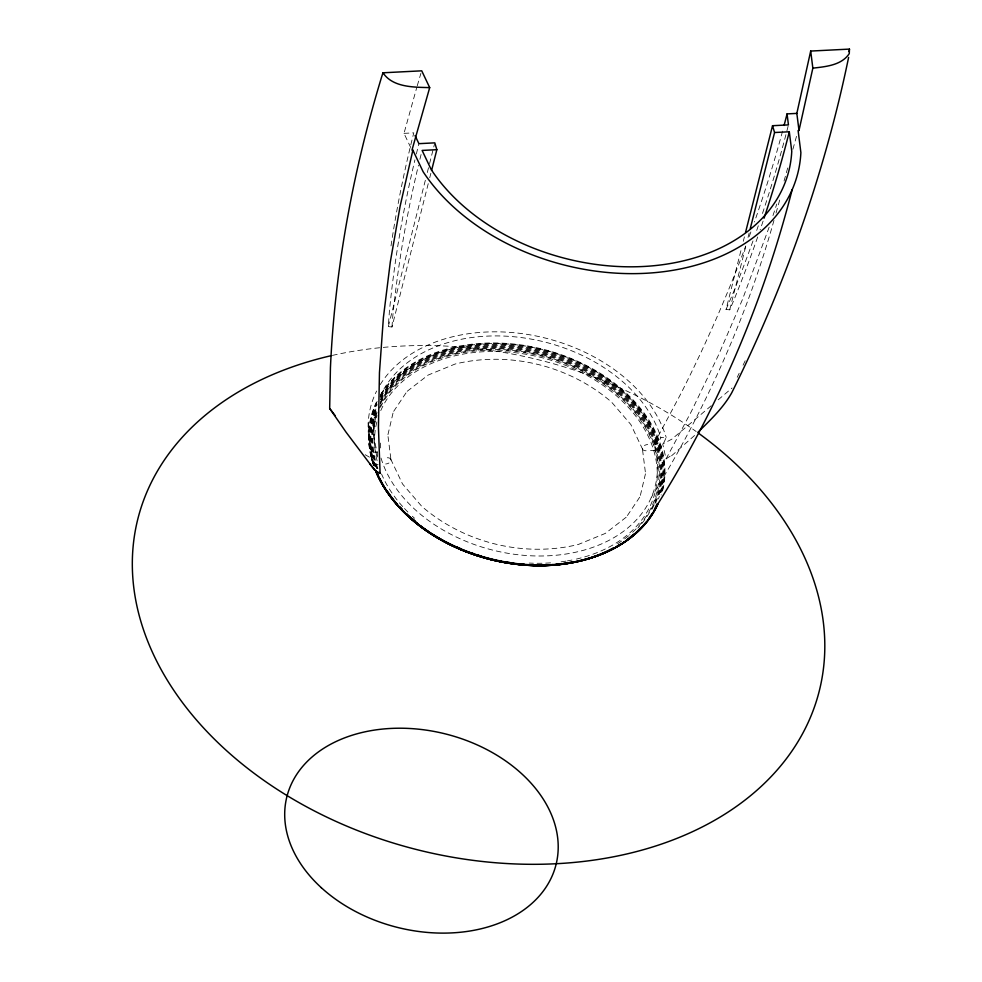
<?xml version="1.0" encoding="UTF-8"?>
<svg xmlns="http://www.w3.org/2000/svg" width="982" height="982" viewBox="0 0 982 982"><rect width="100%" height="100%" fill="white"/><g stroke="black" fill="none" stroke-linecap="round" stroke-linejoin="round"><path stroke-width="0.74" stroke-dasharray="4.91 3.68" d="M428.238 183.659L391.978 326.994L388.307 326.613L389.437 310.999A2290.871 1465.328 -16.6 0 1 414.92 159.906M391.978 326.994L392.64 317.763A2290.871 1465.328 -16.6 0 1 418.479 165.185M388.307 326.613L425.439 179.902M427.305 172.501L429.183 165.086M429.564 163.601L434.437 144.342M429.735 177.754L430.865 173.323M757.674 236.981A2290.871 1465.328 -16.6 0 1 733.763 300.431L729.712 309.846L726.042 309.465L741.791 247.219M743.288 241.29L744.417 236.846M729.712 309.846L746.16 244.825M748.026 237.435L749.156 233.004M410.734 147.558L403.995 133.356L416.834 87.263M417.24 85.827L420.897 73.368M784.066 180.983L788.08 166.584M792.891 149.301L796.5 136.338M773.976 220.385C746.553 317.959 704.56 411.286 651.275 497.457M776.038 213.069L780.138 198.438M769.164 227.137L742.564 299.24L718.358 355.423L691.365 411.458L666.078 458.889L662.703 443.974L671.909 439.126L711.238 405.713M772.957 215.598L776.762 204.06M726.042 309.465L732.903 293.557A2290.871 1465.328 -16.6 0 0 753.28 240.124M737.237 377.284L739.176 373.258M743.055 365.206L746.295 358.491M381.028 458.066A142.071 102.018 14.2 0 0 548.742 555.775A142.071 102.018 14.2 0 0 653.926 444.208L680.305 394.739A2290.871 1465.328 -16.6 0 0 745.731 246.003M653.926 444.208L657.486 444.024L660.861 437.69L666.201 437.42C663.906 442.833 660.763 450.37 653.717 450.382M666.078 458.889L671.798 455.083M694.569 435.48L671.037 456.274M718.173 399.821L732.056 388.025M403.995 133.356L413.778 132.852A2290.871 1465.328 -16.6 0 0 390.529 249.195M376.867 421.941A143.482 103.036 14.2 0 0 378.095 464.376C371.368 465.407 370.815 457.072 371.933 452.371L377.26 452.101A147.644 106.019 14.2 0 1 376.965 404.977M650.55 450.542L659.438 450.087M365.194 454.703L372.153 458.741L377.272 468.66M642.658 449.4L630.861 424.543L611.626 402.154C569.29 365.586 509.56 350.844 455.132 364.015L428.054 375.112L406.487 391.843L407.064 391.315L393.021 412.33L393.377 411.568L387.755 435.468L387.804 434.633L390.983 459.846M390.726 459.122L402.522 483.979L421.757 506.356C464.093 542.936 523.823 557.678 578.251 544.494L605.329 533.41L626.897 516.679L626.32 517.207L640.362 496.192L640.006 496.941L645.628 473.054L645.579 473.876L642.4 448.676M368.213 422.911L372.227 460.779M373.688 423.708L373.946 430.214M380.5 443.054L380.709 449.056M377.26 452.101L377.481 458.25A145.766 104.681 14.2 0 1 377.051 412.182M332.395 355.41A351.409 252.362 14.2 0 1 696.177 431.528M416.343 154.002A2290.871 1465.328 -16.6 0 1 418.909 143.667M373.626 465.431A150.418 108.02 14.2 0 1 377.014 400.889M380.746 394.285A150.418 108.02 14.2 0 1 560.341 354.367A150.418 108.02 14.2 0 1 662.359 491.773M788.08 126.334A2290.871 1465.328 -16.6 0 1 761.737 215.672M758.313 225.774A2290.871 1465.328 -16.6 0 1 755.809 232.992M782.556 131.171A2290.871 1465.328 -16.6 0 1 754.422 221.981M750.886 231.936A2290.871 1465.328 -16.6 0 1 748.849 237.558M763.088 221.11A2290.871 1465.328 -16.6 0 1 760.166 229.763M374.793 466.192A148.098 106.351 14.2 0 1 376.707 407.984M380.709 400.079A148.098 106.351 14.2 0 1 560.047 358.528A148.098 106.351 14.2 0 1 658.271 497.714M380.451 407.321A145.14 104.227 14.2 0 1 583.075 371.822A145.14 104.227 14.2 0 1 629.634 534.895M628.48 535.865A145.14 104.227 14.2 0 1 614.634 545.501M377.886 468.5A145.14 104.227 14.2 0 1 377.051 415.57M375.345 466.475A147.423 105.872 14.2 0 1 376.683 409.875M380.513 401.957A147.423 105.872 14.2 0 1 563.545 360.676A147.423 105.872 14.2 0 1 654.945 504.662M374.302 465.849A148.712 106.793 14.2 0 1 376.229 407.407M380.255 399.465A148.712 106.793 14.2 0 1 561.299 358.086A148.712 106.793 14.2 0 1 658.48 498.905M380.77 410.599A143.482 103.036 14.2 0 1 609.675 390.235A143.482 103.036 14.2 0 1 573.414 559.728M571.941 560.035A143.482 103.036 14.2 0 1 567.449 560.869M565.939 561.127A143.482 103.036 14.2 0 1 558.304 562.17M550.571 562.87A143.482 103.036 14.2 0 1 529.212 563.067M414.539 518.25A143.482 103.036 14.2 0 1 412.342 516.287M407.898 512.052A143.482 103.036 14.2 0 1 403.676 507.669M402.657 506.552A143.482 103.036 14.2 0 1 381.556 473.999M373.553 465.026A149.73 107.529 14.2 0 1 376.732 403.492M380.316 396.888A149.73 107.529 14.2 0 1 559.887 355.84A149.73 107.529 14.2 0 1 661.033 494.056M373.307 464.56A150.123 107.799 14.2 0 1 377.162 401.528M380.893 394.936A150.123 107.799 14.2 0 1 562.072 355.779A150.123 107.799 14.2 0 1 661.107 495.088M646.107 450.763A4.628 2.958 -16.6 0 1 642.449 447.866A4.628 2.958 -16.6 0 1 647.69 444.527M379.126 408.205A145.937 104.804 14.2 0 1 576.716 367.894A145.937 104.804 14.2 0 1 637.784 528.058M377.174 468.402A145.937 104.804 14.2 0 1 376.83 413.753M654.184 504.699A146.699 105.356 14.2 0 1 650.956 511.254M376.499 468.242A146.699 105.356 14.2 0 1 376.707 411.875M380.402 403.798A146.699 105.356 14.2 0 1 561.311 360.713A146.699 105.356 14.2 0 1 654.785 503.3M387.276 457.747A4.628 2.958 -16.6 0 1 390.934 460.644A4.628 2.958 -16.6 0 1 385.693 463.995M373.884 465.456A149.264 107.185 14.2 0 1 377.051 404.118M380.623 397.526A149.264 107.185 14.2 0 1 560.599 356.957A149.264 107.185 14.2 0 1 660.039 495.824M380.206 403.614A145.766 104.681 14.2 0 1 522.743 345.59A145.766 104.681 14.2 0 1 657.486 444.024M371.933 452.371A153.192 110.009 14.2 0 1 376.634 391.032M380.206 384.637A153.192 110.009 14.2 0 1 532.465 335.279A153.192 110.009 14.2 0 1 666.201 437.42M380.022 396.765A147.644 106.019 14.2 0 1 524.388 337.992A147.644 106.019 14.2 0 1 660.861 437.69M419.903 159.28A2290.871 1465.328 -16.6 0 1 421.732 151.903"/><path stroke-width="1.47" d="M374.682 470.169L345.971 432.068L329.67 408.463L330.431 367.833A2394.3 1531.478 -16.6 0 1 381.728 76.608L382.98 72.791L421.732 70.827L429.699 87.619L411.961 150.136L412.87 150.148L423.144 171.776A203.581 146.195 14.2 0 0 645.199 273.315A203.581 146.195 14.2 0 0 800.882 152.591L798.108 130.569L798.992 130.483L812.851 68.151L810.69 51.064L849.455 49.1L849.283 53.58C841.599 65.352 825.617 66.666 812.851 68.151M810.69 51.064L796.832 113.396L798.992 130.483M849.013 51.629L849.455 49.1M412.87 150.148L400.128 206.171L390.308 261.973L383.41 317.493L379.457 372.644L378.438 427.354L380.095 473.41L376.118 471.25L369.662 463.799M848.608 57.41C824.622 173.691 784.593 286.449 731.774 392.726C723.182 408.058 710.146 420.222 697.772 432.461M431.614 170.365L436.843 149.681L434.805 142.856L418.909 143.667L415.055 135.565M745.547 232.403L772.539 125.708L788.448 124.898L787.061 113.9L796.832 113.396M750.273 228.573L774.577 132.521L772.539 125.708M792.143 189.747C763.922 300.013 719.02 405.959 658.762 502.538M436.843 149.681L422.113 150.43L431.196 169.579A194.326 139.554 14.2 0 0 643.173 266.503A194.326 139.554 14.2 0 0 791.762 151.265L789.307 131.772L774.577 132.521M429.699 87.619C413.827 87.177 392.751 87.533 382.98 72.791M379.199 472.379L380.095 473.41M329.67 408.463L335.132 415.582M698.656 433.308A351.409 252.362 14.2 0 1 710.71 822.486A351.409 252.362 14.2 0 1 190.398 712.736A351.409 252.362 14.2 0 1 330.934 355.742M658.001 503.447A150.123 107.799 14.2 0 1 517.649 564.036A150.123 107.799 14.2 0 1 375.873 471.409M658.419 503.017A150.418 108.02 14.2 0 1 517.784 563.729A150.418 108.02 14.2 0 1 375.713 470.918M633.685 534.22A148.098 106.351 14.2 0 1 628.038 538.86M620.698 543.991A148.098 106.351 14.2 0 1 615.518 547.121M614.253 547.833A148.098 106.351 14.2 0 1 396.753 504.122M394.862 501.863A148.098 106.351 14.2 0 1 379.727 478.344M378.475 475.644A148.098 106.351 14.2 0 1 376.757 471.593M640.411 528.206A148.712 106.793 14.2 0 1 627.412 539.719M624.982 541.463A148.712 106.793 14.2 0 1 484.642 557.96A148.712 106.793 14.2 0 1 376.278 471.274M787.061 113.9A2290.871 1465.328 -16.6 0 1 784.09 125.414M789.307 131.772A2290.871 1465.328 -16.6 0 1 764.045 218.225M656.958 504.122A149.264 107.185 14.2 0 1 654.368 509.474M652.146 513.402A149.264 107.185 14.2 0 1 648.807 518.496M646.033 522.191A149.264 107.185 14.2 0 1 502.293 562.072A149.264 107.185 14.2 0 1 375.873 470.906M657.51 503.815A149.73 107.529 14.2 0 1 516.593 564.134A149.73 107.529 14.2 0 1 375.554 470.501M543.697 564.748A145.937 104.804 14.2 0 1 539.253 564.81M524.228 564.257A145.937 104.804 14.2 0 1 519.699 563.864M510.714 562.76A145.937 104.804 14.2 0 1 504.736 561.79M480.91 556.082A145.937 104.804 14.2 0 1 476.552 554.707M473.692 553.738A145.937 104.804 14.2 0 1 470.857 552.731M460.975 548.84A145.937 104.804 14.2 0 1 456.814 547.011M414.981 520.828A145.937 104.804 14.2 0 1 412.784 518.926M572.31 562.035A146.699 105.356 14.2 0 1 569.376 562.576M566.418 563.067A146.699 105.356 14.2 0 1 563.435 563.508M560.427 563.889A146.699 105.356 14.2 0 1 555.898 564.38M552.866 564.638A146.699 105.356 14.2 0 1 549.822 564.846M543.893 565.092A146.699 105.356 14.2 0 1 533.422 565.08M524.327 564.601A146.699 105.356 14.2 0 1 512.236 563.312M510.738 563.091A146.699 105.356 14.2 0 1 474.969 554.523M473.533 554.032A146.699 105.356 14.2 0 1 445.693 541.941M443.078 540.517A146.699 105.356 14.2 0 1 431.405 533.521M428.864 531.827A146.699 105.356 14.2 0 1 420.284 525.615M416.773 522.829A146.699 105.356 14.2 0 1 406.72 513.868M402.35 509.425A146.699 105.356 14.2 0 1 400.239 507.142M613.725 547.747A147.423 105.872 14.2 0 1 577.011 561.373M574.114 561.986A147.423 105.872 14.2 0 1 550.055 565.104M544.102 565.35A147.423 105.872 14.2 0 1 527.481 565.067M524.437 564.859A147.423 105.872 14.2 0 1 406.253 513.881M401.859 509.413A147.423 105.872 14.2 0 1 399.735 507.117M396.691 503.631A147.423 105.872 14.2 0 1 387.718 491.651M321.261 887.642A138.806 99.685 14.2 0 0 552.166 875.919A138.806 99.685 14.2 0 0 390.91 728.435A138.806 99.685 14.2 0 0 321.261 887.642"/></g></svg>
